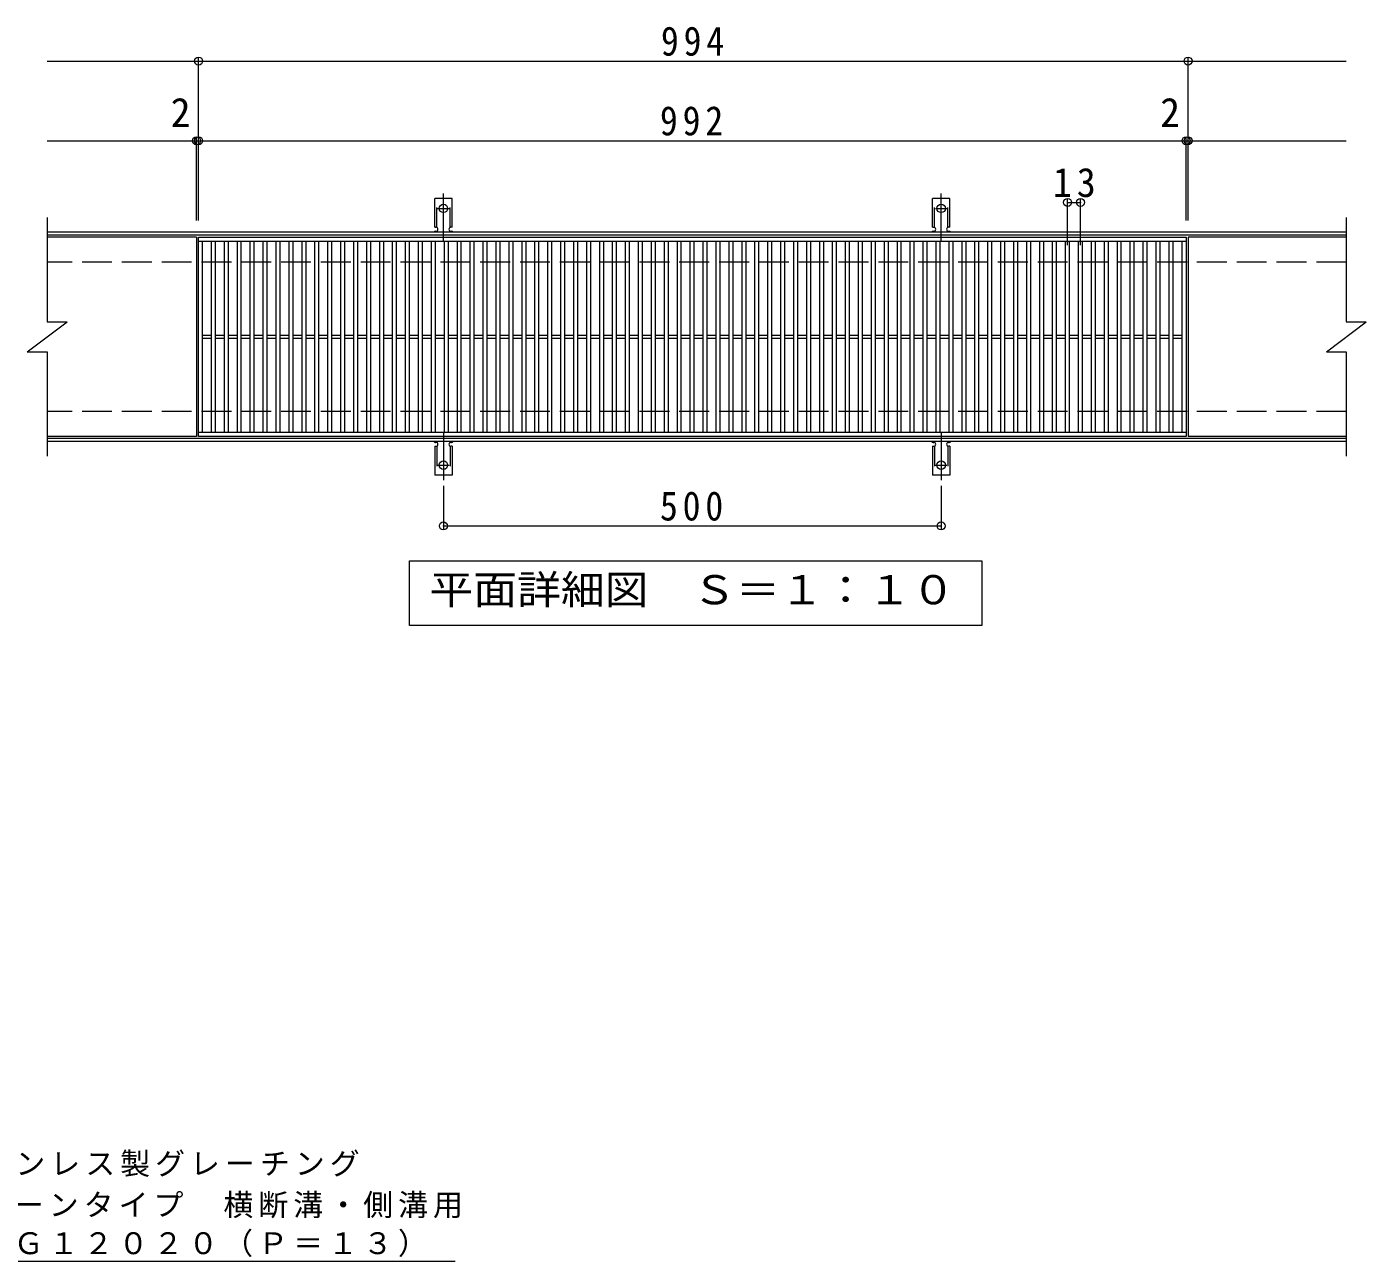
# Model space of a CAD drawing. Units: millimetres, scale not verified. Extents: x -1705 to 1550, y -1369 to 1143.
# Drawn here: x -620 to 726, y -97 to 1143 of the extents above; entities that cross this region are included whole.
import ezdxf
from ezdxf.enums import TextEntityAlignment as Align

# ---------------------------------------------------------------- set-up
doc = ezdxf.new("R2010")
doc.units = ezdxf.units.MM
doc.header["$LTSCALE"] = 10
doc.header["$PDMODE"] = 32
doc.header["$PDSIZE"] = 8
for name, pattern in [('CHAIN2', [12, 9, -1, 1, -1]), ('DASHED2', [3, 2, -1]), ('DASHED3', [4, 3, -1])]:
    doc.linetypes.add(name, pattern=pattern)
for name, color, linetype, lineweight in [('C-1', 2, 'Continuous', 9), ('C-2', 3, 'Continuous', 9), ('C-4', 7, 'Continuous', 9), ('C-5', 7, 'Continuous', 9), ('C-A', 3, 'Continuous', 9), ('D-5', 7, 'Continuous', 9)]:
    doc.layers.add(name, color=color, linetype=linetype, lineweight=lineweight)
doc.styles.add('ＭＳ ゴシック', font='')
doc.styles.get('ＭＳ ゴシック').set_extended_font_data('MS Gothic')

msp = doc.modelspace()

# ---------------------------------------------------------------- linework, layer by layer
at = {"layer": 'C-1'}
for p, q in [((705.86, 937.03), (-599.13, 937.03)), ((705.86, 934.03), (-599.13, 934.03)), ((705.86, 730.03), (-599.13, 730.03)), ((705.86, 727.03), (-599.13, 727.03))]:
    msp.add_line(p, q, dxfattribs=at)
at = {"layer": 'C-1', "linetype": 'DASHED3'}
for p, q in [((705.86, 907.03), (-599.13, 907.03)), ((705.86, 757.03), (-599.13, 757.03))]:
    msp.add_line(p, q, dxfattribs=at)
at = {"layer": 'C-2'}
for p, q in [((-599.13, 952.03), (-599.13, 847.03)), ((705.86, 952.03), (705.86, 847.03)), ((-449.14, 932.03), (-599.13, 932.03)), ((-449.14, 932.03), (-449.14, 732.03)), ((544.86, 932.03), (544.86, 732.03)), ((546.87, 932.03), (546.87, 732.03)), ((705.86, 932.03), (546.87, 932.03)), ((-447.13, 928.03), (544.86, 928.03)), ((-443.13, 736.02), (-443.13, 928.03)), ((-434.13, 736.02), (-434.13, 928.03)), ((-430.13, 736.02), (-430.13, 928.03)), ((-421.13, 736.02), (-421.13, 928.03)), ((-417.13, 736.02), (-417.13, 928.03)), ((-408.13, 736.02), (-408.13, 928.03)), ((-404.13, 736.02), (-404.13, 928.03)), ((-395.13, 736.02), (-395.13, 928.03)), ((-391.13, 736.02), (-391.13, 928.03)), ((-382.13, 736.02), (-382.13, 928.03)), ((-378.13, 736.02), (-378.13, 928.03)), ((-369.13, 736.02), (-369.13, 928.03)), ((-365.13, 736.02), (-365.13, 928.03)), ((-356.13, 736.02), (-356.13, 928.03)), ((-352.13, 736.02), (-352.13, 928.03)), ((-343.13, 736.02), (-343.13, 928.03)), ((-339.13, 736.02), (-339.13, 928.03)), ((-330.13, 736.02), (-330.13, 928.03)), ((-326.13, 736.02), (-326.13, 928.03)), ((-317.13, 736.02), (-317.13, 928.03)), ((-313.13, 736.02), (-313.13, 928.03)), ((-304.13, 736.02), (-304.13, 928.03)), ((-300.13, 736.02), (-300.13, 928.03)), ((-291.13, 736.02), (-291.13, 928.03)), ((-287.13, 736.02), (-287.13, 928.03)), ((-278.13, 736.02), (-278.13, 928.03)), ((-274.13, 736.02), (-274.13, 928.03)), ((-265.13, 736.02), (-265.13, 928.03)), ((-261.13, 736.02), (-261.13, 928.03)), ((-252.13, 736.02), (-252.13, 928.03)), ((-248.13, 736.02), (-248.13, 928.03)), ((-239.13, 736.02), (-239.13, 928.03)), ((-235.13, 736.02), (-235.13, 928.03)), ((-226.13, 736.02), (-226.13, 928.03)), ((-222.13, 736.02), (-222.13, 928.03)), ((-213.13, 736.02), (-213.13, 928.03)), ((-209.13, 736.02), (-209.13, 928.03)), ((-200.13, 736.02), (-200.13, 928.03)), ((-196.13, 736.02), (-196.13, 928.03)), ((-187.13, 736.02), (-187.13, 928.03)), ((-183.13, 736.02), (-183.13, 928.03)), ((-174.13, 736.02), (-174.13, 928.03)), ((-170.13, 736.02), (-170.13, 928.03)), ((-161.13, 736.02), (-161.13, 928.03)), ((-157.13, 736.02), (-157.13, 928.03)), ((-148.13, 736.02), (-148.13, 928.03)), ((-144.13, 736.02), (-144.13, 928.03)), ((-135.13, 736.02), (-135.13, 928.03)), ((-131.13, 736.02), (-131.13, 928.03)), ((-122.13, 736.02), (-122.13, 928.03)), ((-118.13, 736.02), (-118.13, 928.03)), ((-109.13, 736.02), (-109.13, 928.03)), ((-105.13, 736.02), (-105.13, 928.03)), ((-96.13, 736.02), (-96.13, 928.03)), ((-92.13, 736.02), (-92.13, 928.03)), ((-83.13, 736.02), (-83.13, 928.03)), ((-79.13, 736.02), (-79.13, 928.03)), ((-70.13, 736.02), (-70.13, 928.03)), ((-66.13, 736.02), (-66.13, 928.03)), ((-57.13, 736.02), (-57.13, 928.03)), ((-53.13, 736.02), (-53.13, 928.03)), ((-44.13, 736.02), (-44.13, 928.03)), ((-40.13, 736.02), (-40.13, 928.03)), ((-31.13, 736.02), (-31.13, 928.03)), ((-27.13, 736.02), (-27.13, 928.03)), ((-18.13, 736.02), (-18.13, 928.03)), ((-14.13, 736.02), (-14.13, 928.03)), ((-5.13, 736.02), (-5.13, 928.03)), ((-1.13, 736.02), (-1.13, 928.03)), ((7.87, 736.02), (7.87, 928.03)), ((11.87, 736.02), (11.87, 928.03)), ((20.87, 736.02), (20.87, 928.03)), ((24.87, 736.02), (24.87, 928.03)), ((33.87, 736.02), (33.87, 928.03)), ((37.87, 736.02), (37.87, 928.03)), ((46.87, 736.02), (46.87, 928.03)), ((50.87, 736.02), (50.87, 928.03)), ((59.87, 736.02), (59.87, 928.03)), ((63.87, 736.02), (63.87, 928.03)), ((72.87, 736.02), (72.87, 928.03)), ((76.87, 736.02), (76.87, 928.03)), ((85.87, 736.02), (85.87, 928.03)), ((89.87, 736.02), (89.87, 928.03)), ((98.87, 736.02), (98.87, 928.03)), ((102.87, 736.02), (102.87, 928.03)), ((111.87, 736.02), (111.87, 928.03)), ((115.87, 736.02), (115.87, 928.03)), ((124.87, 736.02), (124.87, 928.03)), ((128.87, 736.02), (128.87, 928.03)), ((137.87, 736.02), (137.87, 928.03)), ((141.87, 736.02), (141.87, 928.03)), ((150.87, 736.02), (150.87, 928.03)), ((154.87, 736.02), (154.87, 928.03)), ((163.87, 736.02), (163.87, 928.03)), ((167.87, 736.02), (167.87, 928.03)), ((176.87, 736.02), (176.87, 928.03)), ((180.87, 736.02), (180.87, 928.03)), ((189.87, 736.02), (189.87, 928.03)), ((193.87, 736.02), (193.87, 928.03)), ((202.87, 736.02), (202.87, 928.03)), ((206.87, 736.02), (206.87, 928.03)), ((215.87, 736.02), (215.87, 928.03)), ((219.87, 736.02), (219.87, 928.03)), ((228.87, 736.02), (228.87, 928.03)), ((232.87, 736.02), (232.87, 928.03)), ((241.87, 736.02), (241.87, 928.03)), ((245.87, 736.02), (245.87, 928.03)), ((254.87, 736.02), (254.87, 928.03)), ((258.87, 736.02), (258.87, 928.03)), ((267.87, 736.02), (267.87, 928.03)), ((271.87, 736.02), (271.87, 928.03)), ((280.87, 736.02), (280.87, 928.03)), ((284.87, 736.02), (284.87, 928.03)), ((293.87, 736.02), (293.87, 928.03)), ((297.87, 736.02), (297.87, 928.03)), ((306.87, 736.02), (306.87, 928.03)), ((310.87, 736.02), (310.87, 928.03)), ((319.87, 736.02), (319.87, 928.03)), ((323.87, 736.02), (323.87, 928.03)), ((332.87, 736.02), (332.87, 928.03)), ((336.87, 736.02), (336.87, 928.03)), ((345.87, 736.02), (345.87, 928.03)), ((349.87, 736.02), (349.87, 928.03)), ((358.87, 736.02), (358.87, 928.03)), ((362.87, 736.02), (362.87, 928.03)), ((371.87, 736.02), (371.87, 928.03)), ((375.87, 736.02), (375.87, 928.03)), ((384.87, 736.02), (384.87, 928.03)), ((388.87, 736.02), (388.87, 928.03)), ((397.87, 736.02), (397.87, 928.03)), ((401.87, 736.02), (401.87, 928.03)), ((410.87, 736.02), (410.87, 928.03)), ((414.87, 736.02), (414.87, 928.03)), ((423.87, 736.02), (423.87, 928.03)), ((427.87, 736.02), (427.87, 928.03)), ((436.87, 736.02), (436.87, 928.03)), ((440.87, 736.02), (440.87, 928.03)), ((449.87, 736.02), (449.87, 928.03)), ((453.87, 736.02), (453.87, 928.03)), ((462.87, 736.02), (462.87, 928.03)), ((466.87, 736.02), (466.87, 928.03)), ((475.87, 736.02), (475.87, 928.03)), ((479.87, 736.02), (479.87, 928.03)), ((488.87, 736.02), (488.87, 928.03)), ((492.86, 736.02), (492.86, 928.03)), ((501.87, 736.02), (501.87, 928.03)), ((505.86, 736.02), (505.86, 928.03)), ((514.87, 736.02), (514.87, 928.03)), ((518.87, 736.02), (518.87, 928.03)), ((527.87, 736.02), (527.87, 928.03)), ((531.87, 736.02), (531.87, 928.03)), ((540.87, 736.02), (540.87, 928.03)), ((-619.13, 817.03), (-579.13, 847.03)), ((-599.13, 847.03), (-579.13, 847.03)), ((685.87, 817.03), (725.87, 847.03)), ((705.86, 847.03), (725.87, 847.03)), ((-443.13, 833.53), (-434.13, 833.53)), ((-443.13, 830.53), (-434.13, 830.53)), ((-430.13, 833.53), (-421.13, 833.53)), ((-430.13, 830.53), (-421.13, 830.53)), ((-417.13, 833.53), (-408.13, 833.53)), ((-417.13, 830.53), (-408.13, 830.53)), ((-404.13, 833.53), (-395.13, 833.53)), ((-404.13, 830.53), (-395.13, 830.53)), ((-391.13, 833.53), (-382.13, 833.53)), ((-391.13, 830.53), (-382.13, 830.53)), ((-378.13, 833.53), (-369.13, 833.53)), ((-378.13, 830.53), (-369.13, 830.53)), ((-365.13, 833.53), (-356.13, 833.53)), ((-365.13, 830.53), (-356.13, 830.53)), ((-352.13, 833.53), (-343.13, 833.53)), ((-352.13, 830.53), (-343.13, 830.53)), ((-339.13, 833.53), (-330.13, 833.53)), ((-339.13, 830.53), (-330.13, 830.53)), ((-326.13, 833.53), (-317.13, 833.53)), ((-326.13, 830.53), (-317.13, 830.53)), ((-313.13, 833.53), (-304.13, 833.53)), ((-313.13, 830.53), (-304.13, 830.53)), ((-300.13, 833.53), (-291.13, 833.53)), ((-300.13, 830.53), (-291.13, 830.53)), ((-287.13, 833.53), (-278.13, 833.53)), ((-287.13, 830.53), (-278.13, 830.53)), ((-274.13, 833.53), (-265.13, 833.53)), ((-274.13, 830.53), (-265.13, 830.53)), ((-261.13, 833.53), (-252.13, 833.53)), ((-261.13, 830.53), (-252.13, 830.53)), ((-248.13, 833.53), (-239.13, 833.53)), ((-248.13, 830.53), (-239.13, 830.53)), ((-235.13, 833.53), (-226.13, 833.53)), ((-235.13, 830.53), (-226.13, 830.53)), ((-222.13, 833.53), (-213.13, 833.53)), ((-222.13, 830.53), (-213.13, 830.53)), ((-209.13, 833.53), (-200.13, 833.53)), ((-209.13, 830.53), (-200.13, 830.53)), ((-196.13, 833.53), (-187.13, 833.53)), ((-196.13, 830.53), (-187.13, 830.53)), ((-183.13, 833.53), (-174.13, 833.53)), ((-183.13, 830.53), (-174.13, 830.53)), ((-170.13, 833.53), (-161.13, 833.53)), ((-170.13, 830.53), (-161.13, 830.53)), ((-157.13, 833.53), (-148.13, 833.53)), ((-157.13, 830.53), (-148.13, 830.53)), ((-144.13, 833.53), (-135.13, 833.53)), ((-144.13, 830.53), (-135.13, 830.53)), ((-131.13, 833.53), (-122.13, 833.53)), ((-131.13, 830.53), (-122.13, 830.53)), ((-118.13, 833.53), (-109.13, 833.53)), ((-118.13, 830.53), (-109.13, 830.53)), ((-105.13, 833.53), (-96.13, 833.53)), ((-105.13, 830.53), (-96.13, 830.53)), ((-92.13, 833.53), (-83.13, 833.53)), ((-92.13, 830.53), (-83.13, 830.53)), ((-79.13, 833.53), (-70.13, 833.53)), ((-79.13, 830.53), (-70.13, 830.53)), ((-66.13, 833.53), (-57.13, 833.53)), ((-66.13, 830.53), (-57.13, 830.53)), ((-53.13, 833.53), (-44.13, 833.53)), ((-53.13, 830.53), (-44.13, 830.53)), ((-40.13, 833.53), (-31.13, 833.53)), ((-40.13, 830.53), (-31.13, 830.53)), ((-27.13, 833.53), (-18.13, 833.53)), ((-27.13, 830.53), (-18.13, 830.53)), ((-14.13, 833.53), (-5.13, 833.53)), ((-14.13, 830.53), (-5.13, 830.53)), ((-1.13, 833.53), (7.87, 833.53)), ((-1.13, 830.53), (7.87, 830.53)), ((11.87, 833.53), (20.87, 833.53)), ((11.87, 830.53), (20.87, 830.53)), ((24.87, 833.53), (33.87, 833.53)), ((24.87, 830.53), (33.87, 830.53)), ((37.87, 833.53), (46.87, 833.53)), ((37.87, 830.53), (46.87, 830.53)), ((50.87, 833.53), (59.87, 833.53)), ((50.87, 830.53), (59.87, 830.53)), ((63.87, 833.53), (72.87, 833.53)), ((63.87, 830.53), (72.87, 830.53)), ((76.87, 833.53), (85.87, 833.53)), ((76.87, 830.53), (85.87, 830.53)), ((89.87, 833.53), (98.87, 833.53)), ((89.87, 830.53), (98.87, 830.53)), ((102.87, 833.53), (111.87, 833.53)), ((102.87, 830.53), (111.87, 830.53)), ((115.87, 833.53), (124.87, 833.53)), ((115.87, 830.53), (124.87, 830.53)), ((128.87, 833.53), (137.87, 833.53)), ((128.87, 830.53), (137.87, 830.53)), ((141.87, 833.53), (150.87, 833.53)), ((141.87, 830.53), (150.87, 830.53)), ((154.87, 833.53), (163.87, 833.53)), ((154.87, 830.53), (163.87, 830.53)), ((167.87, 833.53), (176.87, 833.53)), ((167.87, 830.53), (176.87, 830.53)), ((180.87, 833.53), (189.87, 833.53)), ((180.87, 830.53), (189.87, 830.53)), ((193.87, 833.53), (202.87, 833.53)), ((193.87, 830.53), (202.87, 830.53)), ((206.87, 833.53), (215.87, 833.53)), ((206.87, 830.53), (215.87, 830.53)), ((219.87, 833.53), (228.87, 833.53)), ((219.87, 830.53), (228.87, 830.53)), ((232.87, 833.53), (241.87, 833.53)), ((232.87, 830.53), (241.87, 830.53)), ((245.87, 833.53), (254.87, 833.53)), ((245.87, 830.53), (254.87, 830.53)), ((258.87, 833.53), (267.87, 833.53)), ((258.87, 830.53), (267.87, 830.53)), ((271.87, 833.53), (280.86, 833.53)), ((271.87, 830.53), (280.86, 830.53)), ((284.87, 833.53), (293.86, 833.53)), ((284.87, 830.53), (293.86, 830.53)), ((297.87, 833.53), (306.86, 833.53)), ((297.87, 830.53), (306.86, 830.53)), ((310.87, 833.53), (319.87, 833.53)), ((310.87, 830.53), (319.87, 830.53)), ((323.87, 833.53), (332.87, 833.53)), ((323.87, 830.53), (332.87, 830.53)), ((336.87, 833.53), (345.86, 833.53)), ((336.87, 830.53), (345.86, 830.53)), ((349.87, 833.53), (358.86, 833.53)), ((349.87, 830.53), (358.86, 830.53)), ((362.87, 833.53), (371.87, 833.53)), ((362.87, 830.53), (371.87, 830.53)), ((375.87, 833.53), (384.86, 833.53)), ((375.87, 830.53), (384.86, 830.53)), ((388.87, 833.53), (397.86, 833.53)), ((388.87, 830.53), (397.86, 830.53)), ((401.87, 833.53), (410.86, 833.53)), ((401.87, 830.53), (410.86, 830.53)), ((414.87, 833.53), (423.87, 833.53)), ((414.87, 830.53), (423.87, 830.53)), ((427.87, 833.53), (436.87, 833.53)), ((427.87, 830.53), (436.87, 830.53)), ((440.87, 833.53), (449.86, 833.53)), ((440.87, 830.53), (449.86, 830.53)), ((453.87, 833.53), (462.86, 833.53)), ((453.87, 830.53), (462.86, 830.53)), ((466.87, 833.53), (475.86, 833.53)), ((466.87, 830.53), (475.86, 830.53)), ((479.87, 833.53), (488.87, 833.53)), ((479.87, 830.53), (488.87, 830.53)), ((492.86, 833.53), (501.86, 833.53)), ((492.86, 830.53), (501.86, 830.53)), ((505.86, 833.53), (514.86, 833.53)), ((505.86, 830.53), (514.86, 830.53)), ((518.87, 833.53), (527.86, 833.53)), ((518.87, 830.53), (527.86, 830.53)), ((531.87, 833.53), (540.87, 833.53)), ((531.87, 830.53), (540.87, 830.53)), ((-619.13, 817.03), (-599.13, 817.03)), ((-599.13, 817.03), (-599.13, 712.03)), ((685.87, 817.03), (705.86, 817.03)), ((705.86, 817.03), (705.86, 712.03)), ((-449.14, 732.03), (-599.13, 732.03)), ((544.86, 736.02), (-447.13, 736.02)), ((544.86, 732.03), (-447.13, 732.03)), ((705.86, 732.03), (546.87, 732.03))]:
    msp.add_line(p, q, dxfattribs=at)
msp.add_lwpolyline([(-447.13, 732.03), (-447.13, 932.03), (544.86, 932.03)], dxfattribs=at)
at = {"layer": 'C-4'}
for p, q in [((-599.13, 1109.03), (705.86, 1109.03)), ((-447.13, 949.03), (-447.13, 1112.03)), ((546.87, 949.03), (546.87, 1112.03)), ((-599.13, 1029.03), (705.86, 1029.03)), ((-449.14, 949.03), (-449.14, 1032.03)), ((544.87, 949.03), (544.87, 1032.03)), ((425.87, 924.03), (425.87, 970.03)), ((438.86, 924.03), (438.86, 970.03)), ((425.87, 967.03), (438.86, 967.03)), ((-201.13, 682.31), (-201.13, 639.03)), ((298.87, 682.31), (298.87, 639.03)), ((-201.13, 642.03), (298.87, 642.03))]:
    msp.add_line(p, q, dxfattribs=at)
for p in [(-447.13, 1109.03), (546.87, 1109.03), (-449.14, 1029.03), (-447.13, 1029.03), (544.87, 1029.03), (546.87, 1029.03), (425.87, 967.03), (438.86, 967.03), (-201.13, 642.03), (298.87, 642.03)]:
    msp.add_point(p, dxfattribs=at)
at = {"layer": 'C-5'}
msp.add_lwpolyline([(-235.14, 542.03), (-235.14, 607.03), (339.86, 607.03), (339.86, 542.03)], close=True, dxfattribs=at)
at = {"layer": 'C-A'}
for p, q in [((-209.88, 942.03), (-209.88, 971.03)), ((-192.38, 971.03), (-209.88, 971.03)), ((-192.38, 942.03), (-192.38, 971.03)), ((290.12, 942.03), (290.12, 971.03)), ((307.62, 971.03), (290.12, 971.03)), ((307.62, 942.03), (307.62, 971.03)), ((-209.88, 942.03), (-208.63, 942.03)), ((-192.38, 942.03), (-193.63, 942.03)), ((290.12, 942.03), (291.37, 942.03)), ((307.62, 942.03), (306.37, 942.03)), ((-209.13, 938.03), (-208.63, 938.03)), ((-193.64, 938.03), (-193.13, 938.03)), ((290.87, 938.03), (291.37, 938.03)), ((306.36, 938.03), (306.87, 938.03)), ((-209.88, 722.03), (-208.63, 722.03)), ((-209.88, 722.03), (-209.88, 693.03)), ((-209.13, 726.03), (-208.63, 726.03)), ((-193.64, 726.03), (-193.13, 726.03)), ((-192.38, 722.03), (-193.63, 722.03)), ((-192.38, 722.03), (-192.38, 693.03)), ((290.12, 722.03), (291.37, 722.03)), ((290.12, 722.03), (290.12, 693.03)), ((290.87, 726.03), (291.37, 726.03)), ((306.36, 726.03), (306.87, 726.03)), ((307.62, 722.03), (306.37, 722.03)), ((307.62, 722.03), (307.62, 693.03)), ((-192.38, 693.03), (-209.88, 693.03)), ((307.62, 693.03), (290.12, 693.03))]:
    msp.add_line(p, q, dxfattribs=at)
at = {"layer": 'C-A', "linetype": 'DASHED2'}
for p, q in [((-207.88, 941.88), (-207.88, 971.03)), ((-194.38, 941.88), (-194.38, 971.03)), ((292.12, 941.88), (292.12, 971.03)), ((305.62, 941.88), (305.62, 971.03)), ((-207.88, 722.17), (-207.88, 693.03)), ((-194.38, 722.17), (-194.38, 693.03)), ((292.12, 722.17), (292.12, 693.03)), ((305.62, 722.17), (305.62, 693.03))]:
    msp.add_line(p, q, dxfattribs=at)
at = {"layer": 'C-A', "color": 7, "linetype": 'CHAIN2'}
for p, q in [((-201.13, 928.56), (-201.13, 975.96)), ((298.87, 928.56), (298.87, 975.96)), ((-206.91, 961.03), (-195.36, 961.03)), ((293.09, 961.03), (304.64, 961.03)), ((-201.13, 735.49), (-201.13, 688.09)), ((298.87, 735.49), (298.87, 688.09)), ((-206.91, 703.03), (-195.36, 703.03)), ((293.09, 703.03), (304.64, 703.03))]:
    msp.add_line(p, q, dxfattribs=at)
at = {"layer": 'C-A'}
for centre in [(-201.13, 961.03), (298.87, 961.03), (-201.13, 703.03), (298.87, 703.03)]:
    msp.add_circle(centre, 4.25, dxfattribs=at)
for centre, start, end in [((-208.63, 940.03), 270, 90), ((-193.63, 940.03), 90, 269.8667), ((291.37, 940.03), 270, 90), ((306.37, 940.03), 90, 269.8667), ((-209.13, 936.03), 90.27596, 150.00047), ((-193.13, 936.03), 29.99927, 89.75836), ((290.87, 936.03), 90.27596, 150.00047), ((306.87, 936.03), 29.99927, 89.75836), ((-209.13, 728.03), 209.99951, 269.72403), ((-193.13, 728.03), 270.24162, 330.00072), ((290.87, 728.03), 209.99951, 269.72403), ((306.87, 728.03), 270.24162, 330.00072), ((-208.63, 724.03), 270, 90), ((-193.63, 724.03), 90.13329, 270), ((291.37, 724.03), 270, 90), ((306.37, 724.03), 90.13329, 270)]:
    msp.add_arc(centre, 2, start, end, dxfattribs=at)
at = {"layer": 'D-5'}
msp.add_line((-704.6, -96.6), (-189.35, -96.6), dxfattribs=at)

# ---------------------------------------------------------------- texts
at = {"layer": 'C-4', "color": 2, "style": 'ＭＳ ゴシック'}
for p in [(-475.1, 1034.03), (518.9, 1034.03)]:
    msp.add_text('2', height=29.33, dxfattribs=at).set_placement(p, align=Align.BOTTOM_LEFT)
at = {"layer": 'C-4', "color": 2, "char_height": 29.33, "attachment_point": 7, "style": 'ＭＳ ゴシック'}
for s, insert in [('\\T1.27;\\W0.9;994', (17.37, 1114.03)), ('\\T1.27;\\W0.9;992', (16.37, 1034.03)), ('\\T1.27;\\W0.95;13', (411.12, 972.03)), ('\\T1.27;\\W0.9;500', (16.37, 647.03))]:
    msp.add_mtext(s, dxfattribs=dict(at, insert=insert))
at = {"layer": 'C-5', "color": 2, "style": 'ＭＳ ゴシック', "width": 1.1}
msp.add_text('平面詳細図\u3000Ｓ＝１：１０', height=29.33, dxfattribs=at).set_placement((-215.14, 554.53), align=Align.BOTTOM_LEFT)
at = {"layer": 'D-5', "char_height": 21.99, "attachment_point": 7, "style": 'ＭＳ ゴシック'}
for s, insert in [('\\T1.17;ステンレス製グレーチング', (-701.29, -11.93)), ('\\T1.17;プレーンタイプ\u3000横断溝・側溝用', (-702.84, -53.59)), ('\\T1.17;ＳＭＧ１２０２０（Ｐ＝１３）', (-703.06, -92.4))]:
    msp.add_mtext(s, dxfattribs=dict(at, insert=insert))

doc.saveas('drawing.dxf')
